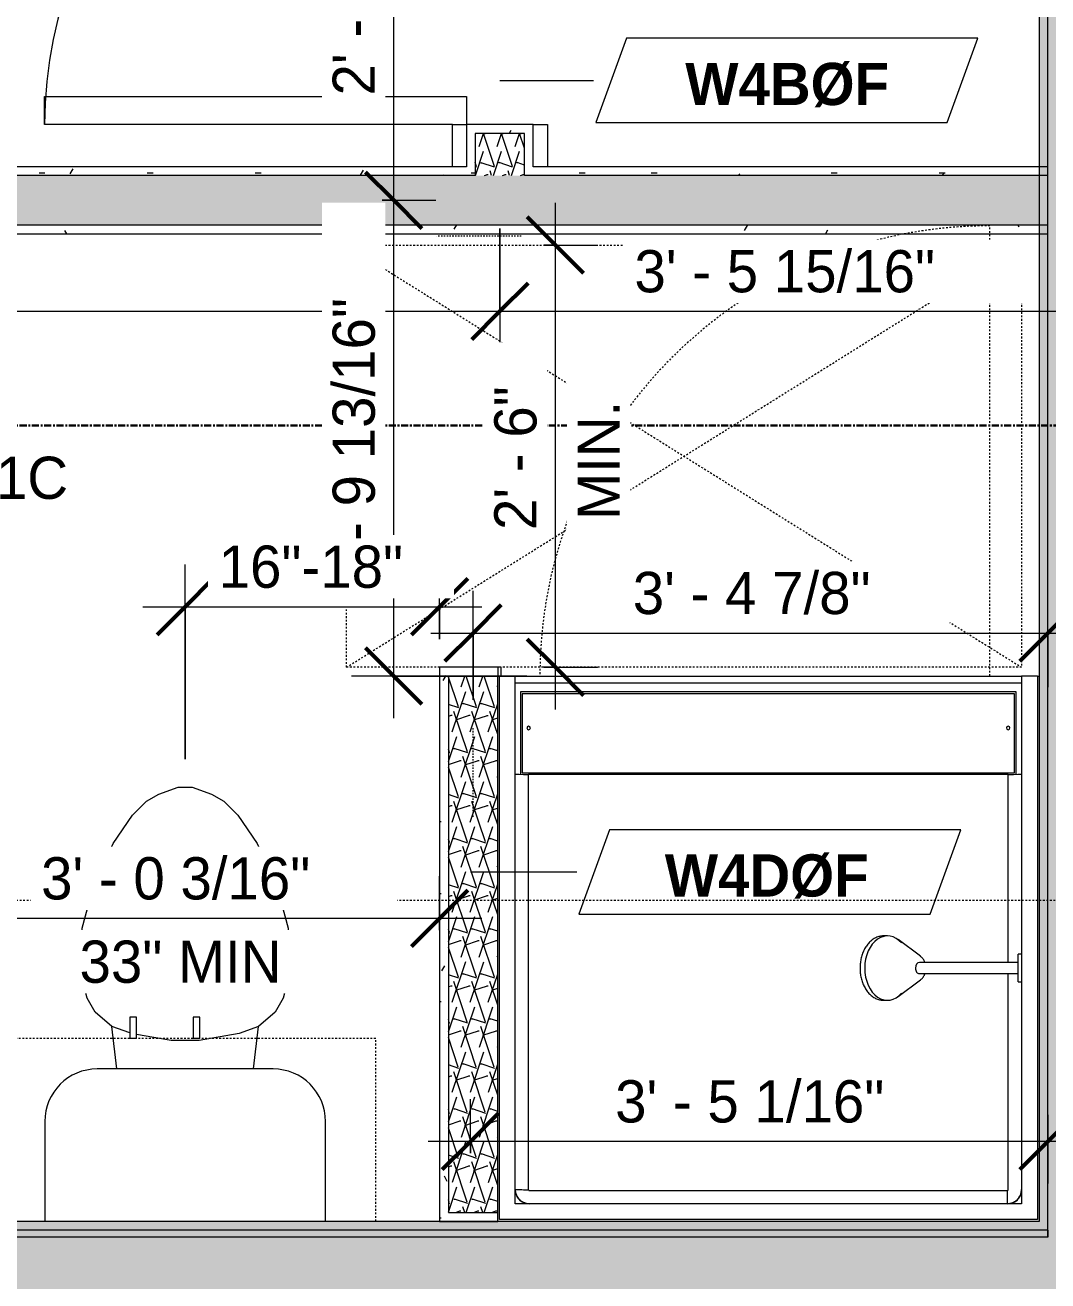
# Model space of a CAD drawing. Header units: inches. Extents: x -4058 to -1781, y 9814 to 12289.
# Drawn here: x -3559.4 to -3486.7, y 11126.4 to 11215.6 of the extents above; entities that cross this region are included whole.
import ezdxf

# ---------------------------------------------------------------- set-up
doc = ezdxf.new("R2010")
doc.units = ezdxf.units.IN
doc.header["$MEASUREMENT"] = 0
for name, pattern in [('Aligning Line 1_8_', [0.25, 0.125, -0.125]), ('Dash', [0.25, 0.125, -0.125]), ('Dash 3_32_', [0.1875, 0.09375, -0.09375]), ('Grid Line 1_2__2_', [0.875, 0.5, -0.125, 0.125, -0.125])]:
    doc.linetypes.add(name, pattern=pattern)
for name, color, linetype, lineweight in [('0-1', 7, 'Continuous', 5), ('A-ANNO-DIMS', 211, 'Continuous', 9), ('A-ANNO-DIMS-32', 211, 'Continuous', 9), ('A-DETL-1', 90, 'Dash 3_32_', 9), ('A-DOOR-2', 31, 'Continuous', 9), ('A-GENM', 5, 'Continuous', 9), ('A-GENM-2', 147, 'Dash', 9), ('A-WALL-1', 7, 'Continuous', 9), ('A-WALL-2', 113, 'Continuous', 9), ('A-WALL-IDEN', 211, 'Continuous', 9), ('A-WALL-PATT-1', 9, 'Continuous', 9), ('G-ANNO-SYMB-1', 147, 'Aligning Line 1_8_', 9), ('G-ANNO-SYMB-3', 111, 'Continuous', 9), ('I-WALL-1', 1, 'Continuous', 5), ('I-WALL-2', 7, 'Continuous', 9), ('P-SANR-FIXT', 6, 'Continuous', 9), ('P-SANR-FIXT-HDLN', 131, 'Dash', 9), ('Q-CASE', 31, 'Continuous', 9), ('Q-CASE-1', 31, 'Dash', 9), ('S-GRID-2', 1, 'Grid Line 1_2__2_', 30)]:
    doc.layers.add(name, color=color, linetype=linetype, lineweight=lineweight)
doc.styles.add('Century Gothic', font='ufonts.com_century-gothic.ttf', dxfattribs={"height": 3})
doc.styles.add('Century Gothic_B_1', font='GOTHICB.TTF', dxfattribs={"height": 3})
doc.dimstyles.new('THE_DIMENSION_STRING_2', dxfattribs={"dimscale": 12, "dimtxt": 3.132505, "dimasz": 0.333333, "dimexe": 0.25, "dimexo": 0.166667, "dimgap": 0.041667, "dimtad": 1, "dimdec": 4, "dimrnd": 0.0625, "dimzin": 3, "dimdsep": 46, "dimlunit": 4, "dimtxsty": 'Century Gothic', "dimblk1": 'OBLIQUE', "dimblk2": 'OBLIQUE', "dimsah": 1, "dimcen": 0.09, "dimdle": 0.25, "dimazin": 0, "dimtfac": 1, "dimtdec": 4, "dimtix": 1, "dimtmove": 0, "dimatfit": 3, "dimfxl": 1, "dimtvp": 1, "dimtfill": 1, "dimfrac": 2, "dimtolj": 1, "dimtzin": 0, "dimarcsym": 2})
doc.dimstyles.new('THE_DIMENSION_STRING_4', dxfattribs={"dimscale": 12, "dimtxt": 3.132505, "dimasz": 0.333333, "dimexe": 0.25, "dimexo": 0.166667, "dimgap": 0.041667, "dimtad": 1, "dimdec": 4, "dimrnd": 0.0625, "dimzin": 3, "dimdsep": 46, "dimlunit": 4, "dimtxsty": 'Century Gothic', "dimblk1": 'OBLIQUE', "dimblk2": 'OBLIQUE', "dimsah": 1, "dimcen": 0.09, "dimdle": 0.25, "dimazin": 0, "dimtfac": 1, "dimtdec": 4, "dimtix": 1, "dimtmove": 0, "dimatfit": 3, "dimfxl": 1, "dimtvp": 1, "dimtfill": 1, "dimfrac": 2, "dimtolj": 1, "dimtzin": 0, "dimarcsym": 2})
doc.dimstyles.new('THE_DIMENSION_STRING_6', dxfattribs={"dimscale": 12, "dimtxt": 3.132505, "dimasz": 0.333333, "dimexe": 0.25, "dimexo": 0.166667, "dimgap": 0.041667, "dimtad": 1, "dimdec": 4, "dimrnd": 0.0625, "dimzin": 3, "dimdsep": 46, "dimlunit": 4, "dimtxsty": 'Century Gothic', "dimblk1": 'OBLIQUE', "dimblk2": 'OBLIQUE', "dimsah": 1, "dimcen": 0.09, "dimdle": 0.25, "dimazin": 0, "dimtfac": 1, "dimtdec": 4, "dimtix": 1, "dimtmove": 0, "dimatfit": 3, "dimfxl": 1, "dimtvp": 1, "dimtfill": 1, "dimfrac": 2, "dimtolj": 1, "dimtzin": 0, "dimarcsym": 2})
pattern_1 = [(0, (0, 0), (10.24, 2.56), [0.422, -7.258, 0.422, -7.258, -40.96]), (0, (0, 0), (10.24, 2.56), [-15.36, 0.422, -14.938, 0.422, -7.258, -17.92]), (0, (0, 0), (10.24, 2.56), [-38.4, 0.422, -4.698, 0.422, -12.378]), (120, (3.84, 1.28), (-7.33702503, 7.58810013), [0.422, -7.258, 0.422, -7.258, -40.96]), (120, (3.84, 1.28), (-7.33702503, 7.58810013), [-15.36, 0.422, -14.938, 0.422, -7.258, -17.92]), (120, (3.84, 1.28), (-7.33702503, 7.58810013), [-38.4, 0.422, -4.698, 0.422, -12.378]), (240, (5.12, 6.4), (-2.90297497, -10.14810013), [0.422, -7.258, 0.422, -7.258, -40.96]), (240, (5.12, 6.4), (-2.90297497, -10.14810013), [-15.36, 0.422, -14.938, 0.422, -7.258, -17.92]), (240, (5.12, 6.4), (-2.90297497, -10.14810013), [-38.4, 0.422, -4.698, 0.422, -12.378])]
pattern_2 = [(161.57, (0.16, 0.16), (-1.279773737, -0.000426766), [0, -9.107, 1.011, 0]), (18.43, (-0.16, 0.16), (-1.279773737, 0.000426766), [0, -9.107, 1.011, 0]), (108.43, (0.16, 0.16), (0.639452382, -3.199964008), [3.035, -7.083]), (71.57, (-0.16, 0.16), (0.639452382, 3.199964008), [3.035, -7.083])]

# ---------------------------------------------------------------- blocks, each defined once
blk = doc.blocks.new('CTR - 1st Phase - Common Walls_rvt-1-UNIT PLANS - 2ND FLOOR')
at = {"layer": 'A-WALL-PATT-1'}
h = blk.add_hatch(dxfattribs=at)
h.set_pattern_fill('FP_1', color=256, style=0, pattern_type=2)
h.set_pattern_definition(pattern_1)
h.paths.add_polyline_path([(-3486.674, 11032.102), (-3486.674, 11122.377), (-3487.299, 11122.377), (-3487.299, 11032.102)], flags=0)
h.paths.add_polyline_path([(-3487.299, 11130.002), (-3486.674, 11130.002), (-3486.674, 11362.614), (-3487.299, 11362.614), (-3487.299, 11130.627)], flags=0)
h = blk.add_hatch(dxfattribs=at)
h.set_pattern_fill('FP_5', color=256, style=0, pattern_type=2)
h.set_pattern_definition(pattern_2)
h.paths.add_polyline_path([(-3481.174, 11031.477), (-3481.174, 11363.239), (-3486.674, 11363.239), (-3486.674, 11031.477)], flags=0)
h = blk.add_hatch(dxfattribs=at)
h.set_pattern_fill('FP_1', color=256, style=0, pattern_type=2)
h.set_pattern_definition(pattern_1)
h.paths.add_polyline_path([(-3487.412, 11130.002), (-3487.299, 11130.002), (-3487.299, 11130.627), (-3852.474, 11130.627), (-3852.474, 11130.002), (-3494.837, 11130.002)], flags=0)
h = blk.add_hatch(dxfattribs=at)
h.set_pattern_fill('FP_5', color=256, style=0, pattern_type=2)
h.set_pattern_definition(pattern_2)
h.paths.add_polyline_path([(-3487.299, 11124.002), (-3486.674, 11124.002), (-3486.674, 11129.502), (-3852.474, 11129.502), (-3852.474, 11124.002), (-3494.837, 11124.002)], flags=0)
at = {"layer": 'I-WALL-1'}
blk.add_hatch(color=256, dxfattribs=at).paths.add_polyline_path([(-3486.674, 11129.502), (-3486.674, 11130.002), (-3852.474, 11130.002), (-3852.474, 11129.502), (-3487.299, 11129.502)], flags=0)
at = {"layer": 'A-WALL-1'}
for p, q in [((-3486.674, 11130.002), (-3486.674, 11362.614)), ((-3487.299, 11130.002), (-3852.474, 11130.002)), ((-3486.674, 11130.002), (-3487.299, 11130.002)), ((-3486.674, 11130.002), (-3486.674, 11129.502)), ((-3486.674, 11129.502), (-3486.674, 11130.002)), ((-3487.299, 11129.502), (-3852.474, 11129.502)), ((-3486.674, 11129.502), (-3487.299, 11129.502))]:
    blk.add_line(p, q, dxfattribs=at)
at = {"layer": 'G-ANNO-SYMB-1'}
blk.add_line((-1871.645, 11153.426), (-4009.534, 11153.426), dxfattribs=at)
at = {"layer": 'I-WALL-2'}
for p, q in [((-3487.299, 11362.614), (-3487.299, 11169.377)), ((-3525.787, 11130.627), (-3852.474, 11130.627))]:
    blk.add_line(p, q, dxfattribs=at)
blk = doc.blocks.new('CTR - 1st Phase - Structure_rvt-1-UNIT PLANS - 2ND FLOOR')
at = {"layer": 'S-GRID-2'}
blk.add_line((-1781.273, 11187.189), (-4041.78, 11187.189), dxfattribs=at)
blk = doc.blocks.new('Toilet-Domestic-3D - Toilet-Domestic-3D-3234795-UNIT PLANS - 2ND FLOOR')
at = {"layer": 'P-SANR-FIXT'}
for p, q in [((-1.874, 11.5), (-0.5, 12)), ((-0.5, 12), (0.5, 12)), ((0.5, 12), (1.874, 11.5)), ((-3.74, 10), (-2.74, 11)), ((-2.74, 11), (-1.874, 11.5)), ((1.874, 11.5), (2.74, 11)), ((2.74, 11), (3.74, 10)), ((-5.127, 8), (-3.74, 10)), ((3.74, 10), (5.127, 8)), ((-6.06, 6), (-5.127, 8)), ((5.127, 8), (6.06, 6)), ((-6.788, 4), (-6.06, 6)), ((6.06, 6), (6.788, 4)), ((-7.326, 1.992), (-6.788, 4)), ((6.788, 4), (7.326, 1.992)), ((-7.5, 0), (-7.326, 1.992)), ((7.326, 1.992), (7.5, 0)), ((-7.413, -0.996), (-7.5, 0)), ((7.5, 0), (7.413, -0.996)), ((-7.236, -2), (-7.413, -0.996)), ((7.413, -0.996), (7.236, -2)), ((-6.968, -3), (-7.236, -2)), ((7.236, -2), (6.968, -3)), ((-6.401, -4), (-6.968, -3)), ((6.968, -3), (6.401, -4)), ((-5.209, -5), (-6.401, -4)), ((6.401, -4), (5.209, -5)), ((-3.938, -5.463), (-5.209, -5)), ((-4.862, -8.024), (-5.209, -5)), ((5.209, -5), (3.836, -5.5)), ((4.862, -8.024), (5.209, -5)), ((-1, -6), (-3.449, -5.568)), ((1, -6), (-1, -6)), ((3.836, -5.5), (1, -6)), ((6.25, -8.024), (-6.25, -8.024)), ((-9.976, -11.75), (-9.976, -18.856)), ((9.976, -18.856), (9.976, -11.75))]:
    blk.add_line(p, q, dxfattribs=at)
for centre, start, end in [((-6.25, -11.75), 90, 180), ((6.25, -11.75), 0, 90)]:
    blk.add_arc(centre, 3.726, start, end, dxfattribs=at)
blk = doc.blocks.new('ADA Clearances - 30_x48_-1721104-UNIT PLANS - 2ND FLOOR')
at = {"layer": 'A-GENM-2'}
for p, q in [((15, 24), (-15, -24)), ((-15, 24), (15, -24)), ((-15, 17.375), (-15, 24)), ((-15, 24), (15, 24)), ((15, 24), (15, -24)), ((-15, -24), (-15, 13)), ((15, -24), (-15, -24))]:
    blk.add_line(p, q, dxfattribs=at)
blk = doc.blocks.new('300 Series Wall Hung Cabinet_326 - 30_-2909952-UNIT PLANS - 2ND FLOOR')
at = {"layer": 'Q-CASE'}
for p, q in [((-2.5, -13.188), (-2.012, -13.188)), ((-2.5, -13.188), (-2.5, -14.687)), ((-2.012, -14.687), (-2.012, -13.188)), ((2, -13.188), (2.488, -13.188)), ((2, -13.188), (2, -14.687)), ((2.488, -14.687), (2.488, -13.188)), ((-2.5, -14.687), (-2.012, -14.687)), ((2, -14.687), (2.488, -14.687))]:
    blk.add_line(p, q, dxfattribs=at)
at = {"layer": 'Q-CASE-1'}
for p, q in [((15, -0.188), (-15, -0.188)), ((-15, -0.188), (-15, -13.188)), ((15, -13.188), (15, -0.188)), ((-15, -13.188), (15, -13.188))]:
    blk.add_line(p, q, dxfattribs=at)
blk = doc.blocks.new('SWING - DOUBLE - FLUSH - SWING - DOUBLE - 5-0 x 6-8 - DUMMY-3700318-UNIT PLANS - 2ND FLOOR')
at = {"layer": 'A-DOOR-2'}
for p, q in [((-33, 2.375), (-33, 3.375)), ((-33, 3.375), (-30, 3.375)), ((-30, 3.375), (-30, 2.375)), ((30, 2.375), (30, 3.375)), ((30, 3.375), (33, 3.375)), ((33, 3.375), (33, 2.375)), ((-30, 2.375), (-33, 2.375)), ((33, 2.375), (30, 2.375)), ((-33, -2.375), (-30, -2.375)), ((-33, -3.375), (-33, -2.375)), ((-28, -2.375), (-30, -2.375)), ((-30, -2.375), (-30, -3.375)), ((-28, -32.375), (-28, -2.375)), ((28, -2.375), (30, -2.375)), ((28, -32.375), (28, -2.375)), ((30, -2.375), (33, -2.375)), ((30, -3.375), (30, -2.375)), ((33, -2.375), (33, -3.375)), ((-30, -3.375), (-33, -3.375)), ((-30, -3.375), (-30, -32.375)), ((30, -3.375), (30, -32.375)), ((33, -3.375), (30, -3.375)), ((-30, -32.375), (-28, -32.375)), ((30, -32.375), (28, -32.375))]:
    blk.add_line(p, q, dxfattribs=at)
for centre, start, end in [((-30, -2.375), 270, 0), ((30, -2.375), 180, 270)]:
    blk.add_arc(centre, 30, start, end, dxfattribs=at)
blk = doc.blocks.new('The Shower - The Shower-4051523-UNIT PLANS - 2ND FLOOR')
at = {"layer": 'P-SANR-FIXT'}
for p, q in [((0, 39.25), (0.125, 39.25)), ((0, 0.5), (0, 39.25)), ((1.25, 39.25), (0.125, 39.25)), ((0.125, 0.625), (0.125, 39.25)), ((1.25, 39.25), (37.25, 39.25)), ((1.25, 38.75), (1.25, 39.25)), ((1.25, 1.75), (1.25, 39.25)), ((37.25, 38.75), (1.25, 38.75)), ((37.25, 39.25), (37.25, 38.75)), ((38.375, 39.25), (37.25, 39.25)), ((37.25, 39.25), (37.25, 19.484)), ((38.375, 39.25), (38.5, 39.25)), ((38.375, 39.25), (38.375, 0.625)), ((38.5, 39.25), (38.5, 0.5)), ((1.625, 38.125), (1.625, 32.27)), ((36.875, 38.125), (1.625, 38.125)), ((36.75, 37.996), (1.75, 37.996)), ((1.75, 37.996), (1.75, 32.38)), ((36.75, 32.38), (36.75, 37.996)), ((36.875, 32.27), (36.875, 38.125)), ((1.75, 32.38), (36.75, 32.38)), ((2.2, 2.75), (2.2, 32.266)), ((36.3, 32.266), (2.2, 32.266)), ((36.3, 18.893), (36.3, 32.266)), ((36.3, 2.753), (36.3, 18.106)), ((37.25, 17.516), (37.25, 1.75)), ((2.253, 2.7), (36.25, 2.7)), ((1.28, 2.507), (1.302, 2.432)), ((1.368, 2.279), (1.38, 2.257)), ((1.397, 2.229), (1.415, 2.199)), ((1.51, 2.078), (1.578, 2.01)), ((1.699, 1.915), (1.731, 1.895)), ((1.932, 1.802), (2.007, 1.78)), ((36.493, 1.78), (36.568, 1.802)), ((36.772, 1.897), (36.801, 1.915)), ((36.922, 2.01), (36.99, 2.078)), ((37.085, 2.199), (37.105, 2.231)), ((37.121, 2.259), (37.132, 2.279)), ((37.198, 2.432), (37.22, 2.507)), ((37.25, 1.75), (1.25, 1.75)), ((2.253, 1.769), (36.25, 1.769)), ((36.25, 1.75), (36.25, 1.769)), ((38.5, 0.5), (0, 0.5)), ((38.375, 0.625), (0.125, 0.625))]:
    blk.add_line(p, q, dxfattribs=at)
for centre, radius, start, end in [((2.203, 35.563), 0.125, 0, 180), ((2.203, 35.563), 0.125, 180, 0), ((36.297, 35.563), 0.125, 0, 180), ((36.297, 35.563), 0.125, 180, 0), ((2.25, 2.75), 1, 180, 270), ((36.25, 2.75), 1, 270, 0)]:
    blk.add_arc(centre, radius, start, end, dxfattribs=at)
for centre, major_axis, start_param, end_param in [((2.2, 32.284), (-0.95, 0), 0, 1.570796), ((36.3, 32.284), (0.95, 0), 4.712389, 6.283185)]:
    blk.add_ellipse(centre, major_axis=major_axis, ratio=0.019505, start_param=start_param, end_param=end_param, dxfattribs=at)
for points, knots in [([(1.25, 2.769), (1.25, 2.767), (1.272, 2.764), (1.4, 2.758), (1.642, 2.754), (1.951, 2.752), (2.117, 2.752), (2.2, 2.753)], [-1, -1, -1, -1, -0.833333, -0.666667, -0.333333, -0.166667, 0, 0, 0, 0]), ([(1.25, 2.769), (1.25, 2.702), (1.263, 2.572), (1.34, 2.32), (1.525, 2.042), (1.804, 1.857), (2.056, 1.781), (2.186, 1.769), (2.253, 1.769)], [-1, -1, -1, -1, -0.874768, -0.749536, -0.499072, -0.248608, -0.123376, 0.001856, 0.001856, 0.001856, 0.001856]), ([(2.2, 2.753), (2.2, 2.742), (2.201, 2.74), (2.203, 2.731), (2.207, 2.724), (2.212, 2.717), (2.218, 2.711), (2.226, 2.705), (2.235, 2.702), (2.242, 2.7), (2.248, 2.7), (2.253, 2.7)], [-1, -1, -1, -1, -0.833333, -0.75, -0.666667, -0.583333, -0.416667, -0.291667, -0.208333, -0.083333, 0, 0, 0, 0]), ([(36.247, 2.7), (36.258, 2.7), (36.26, 2.701), (36.268, 2.703), (36.276, 2.707), (36.283, 2.712), (36.289, 2.718), (36.294, 2.726), (36.298, 2.735), (36.3, 2.741), (36.3, 2.748), (36.3, 2.753)], [-1, -1, -1, -1, -0.833333, -0.75, -0.666667, -0.583333, -0.416667, -0.291667, -0.208333, -0.083333, 0, 0, 0, 0]), ([(36.25, 1.796), (36.25, 1.816), (36.25, 1.907), (36.249, 2.145), (36.248, 2.452), (36.248, 2.617), (36.247, 2.7)], [-0.8333333, -0.8333333, -0.8333333, -0.8333333, -0.6666667, -0.3333333, -0.1666667, 0, 0, 0, 0]), ([(36.25, 1.769), (36.317, 1.769), (36.447, 1.782), (36.699, 1.858), (36.977, 2.044), (37.162, 2.322), (37.238, 2.575), (37.25, 2.705), (37.25, 2.771)], [-1, -1, -1, -1, -0.874768, -0.749536, -0.499072, -0.248608, -0.123376, 0.001856, 0.001856, 0.001856, 0.001856]), ([(1.589, 2), (1.545, 2.038), (1.47, 2.117), (1.409, 2.206), (1.385, 2.249)], [0.4597287, 0.4597287, 0.4597287, 0.4597287, 0.5714286, 0.666048, 0.666048, 0.666048, 0.666048]), ([(2.25, 1.75), (2.174, 1.75), (2.026, 1.767), (1.86, 1.825), (1.773, 1.871), (1.752, 1.883)], [0, 0, 0, 0, 0.1428571, 0.2857143, 0.332096, 0.332096, 0.332096, 0.332096]), ([(36.75, 1.884), (36.696, 1.853), (36.588, 1.803), (36.419, 1.76), (36.307, 1.75), (36.25, 1.75)], [0.6665409, 0.6665409, 0.6665409, 0.6665409, 0.7857143, 0.8928571, 1, 1, 1, 1]), ([(37.014, 2.105), (36.972, 2.055), (36.889, 1.974), (36.794, 1.909), (36.751, 1.885)], [0.4462442, 0.4462442, 0.4462442, 0.4462442, 0.5714286, 0.666048, 0.666048, 0.666048, 0.666048]), ([(37.193, 2.416), (37.181, 2.382), (37.157, 2.326), (37.129, 2.273), (37.117, 2.252)], [0.2167295, 0.2167295, 0.2167295, 0.2167295, 0.2857143, 0.332096, 0.332096, 0.332096, 0.332096])]:
    blk.add_open_spline(points, degree=3, knots=knots, dxfattribs=at)
for points in [[(1.251, 2.707), (1.25, 2.721), (1.25, 2.735), (1.25, 2.75)], [(37.25, 2.75), (37.25, 2.724), (37.249, 2.698), (37.247, 2.673)], [(1.384, 2.25), (1.371, 2.272), (1.359, 2.295), (1.348, 2.319)], [(1.75, 1.884), (1.707, 1.909), (1.665, 1.937), (1.627, 1.968)], [(37.116, 2.25), (37.095, 2.214), (37.072, 2.179), (37.047, 2.146)]]:
    blk.add_open_spline(points, degree=3, dxfattribs=at)
at = {"layer": 'P-SANR-FIXT-HDLN'}
blk.add_line((35, 39.25), (35, 71.25), dxfattribs=at)
blk.add_arc((35, 39.25), 32, 90, 180, dxfattribs=at)
blk = doc.blocks.new('Shower Head - Shower Head-3265626-UNIT PLANS - 2ND FLOOR')
at = {"layer": 'P-SANR-FIXT'}
for p, q in [((-0.984, 0), (0.984, 0)), ((-0.984, 0), (-0.984, -0.255)), ((0.984, -0.255), (-0.984, -0.255)), ((-0.394, -0.255), (-0.394, -1.002)), ((0.394, -1.002), (0.394, -0.255)), ((0.984, -0.255), (0.984, 0)), ((-0.394, -6.013), (-0.394, -7.265)), ((0.394, -7.265), (0.394, -6.013)), ((-0.837, -7.194), (-2.021, -8.783)), ((2.021, -8.783), (0.837, -7.194)), ((-2.285, -9.536), (-2.285, -9.815)), ((2.285, -9.815), (2.285, -9.536))]:
    blk.add_line(p, q, dxfattribs=at)
at = {"layer": 'P-SANR-FIXT', "flags": 128}
for points in [[(-0.394, -1.002), (-0.394, -1.285), (-0.394, -1.568), (-0.394, -1.85), (-0.394, -2.131), (-0.394, -2.41), (-0.394, -2.686), (-0.394, -2.96), (-0.394, -3.231), (-0.394, -3.498), (-0.394, -3.761), (-0.394, -4.02), (-0.394, -4.274), (-0.394, -4.523), (-0.394, -4.766), (-0.394, -5.003), (-0.394, -5.234), (-0.394, -5.458), (-0.394, -5.674), (-0.394, -5.884), (-0.394, -6.013)], [(0.394, -6.013), (0.394, -5.808), (0.394, -5.596), (0.394, -5.377), (0.394, -5.15), (0.394, -4.917), (0.394, -4.678), (0.394, -4.433), (0.394, -4.182), (0.394, -3.926), (0.394, -3.666), (0.394, -3.401), (0.394, -3.132), (0.394, -2.86), (0.394, -2.585), (0.394, -2.308), (0.394, -2.028), (0.394, -1.747), (0.394, -1.465), (0.394, -1.182), (0.394, -1.002)], [(-0.394, -6.871), (-0.426, -6.883), (-0.458, -6.897), (-0.489, -6.911), (-0.521, -6.927), (-0.552, -6.944), (-0.582, -6.963), (-0.613, -6.982), (-0.643, -7.003), (-0.672, -7.025), (-0.701, -7.049), (-0.729, -7.074), (-0.756, -7.101), (-0.783, -7.129), (-0.809, -7.159), (-0.834, -7.19), (-0.837, -7.194)], [(0.837, -7.194), (0.813, -7.163), (0.787, -7.133), (0.76, -7.105), (0.733, -7.078), (0.705, -7.052), (0.676, -7.029), (0.647, -7.006), (0.617, -6.985), (0.587, -6.965), (0.556, -6.947), (0.525, -6.93), (0.494, -6.914), (0.462, -6.899), (0.43, -6.885), (0.398, -6.873)], [(-2.285, -9.815), (-2.283, -9.885), (-2.277, -9.955), (-2.267, -10.024), (-2.253, -10.094), (-2.236, -10.162), (-2.214, -10.23), (-2.189, -10.297), (-2.16, -10.362), (-2.128, -10.427), (-2.092, -10.49), (-2.053, -10.552), (-2.011, -10.613), (-1.965, -10.672), (-1.916, -10.729), (-1.865, -10.785), (-1.81, -10.839), (-1.753, -10.891), (-1.693, -10.941), (-1.631, -10.99), (-1.566, -11.036), (-1.499, -11.08), (-1.43, -11.122), (-1.358, -11.163), (-1.285, -11.2), (-1.21, -11.236), (-1.132, -11.27), (-1.054, -11.301), (-0.973, -11.33), (-0.892, -11.356), (-0.809, -11.38), (-0.725, -11.402), (-0.639, -11.422), (-0.553, -11.438), (-0.466, -11.453), (-0.379, -11.465), (-0.291, -11.474), (-0.202, -11.481), (-0.113, -11.486), (-0.024, -11.488), (0, -11.488)], [(0, -11.488), (0.089, -11.487), (0.178, -11.483), (0.267, -11.476), (0.355, -11.468), (0.443, -11.456), (0.53, -11.443), (0.616, -11.426), (0.702, -11.408), (0.786, -11.387), (0.869, -11.363), (0.952, -11.337), (1.032, -11.309), (1.111, -11.278), (1.189, -11.245), (1.265, -11.21), (1.339, -11.173), (1.411, -11.133), (1.481, -11.092), (1.548, -11.048), (1.614, -11.002), (1.677, -10.955), (1.737, -10.905), (1.795, -10.853), (1.85, -10.8), (1.903, -10.745), (1.952, -10.688), (1.999, -10.629), (2.042, -10.569), (2.082, -10.507), (2.119, -10.444), (2.152, -10.38), (2.182, -10.315), (2.208, -10.248), (2.23, -10.18), (2.249, -10.112), (2.264, -10.043), (2.275, -9.974), (2.282, -9.904), (2.285, -9.833), (2.285, -9.815)]]:
    blk.add_lwpolyline(points, dxfattribs=at)
at = {"layer": 'P-SANR-FIXT'}
for centre, major_axis, start_param, end_param in [((0, -7.265), (0.394, 0), 3.141593, 4.712389), ((0, -7.265), (-0.394, 0), 1.570796, 3.141593), ((0, -9.536), (2.285, 0), 2.468394, 4.712389), ((0, -9.536), (-2.285, 0), 1.570796, 3.814791)]:
    blk.add_ellipse(centre, major_axis=major_axis, ratio=0.707107, start_param=start_param, end_param=end_param, dxfattribs=at)
blk = doc.blocks.new('DIMBLOCK329-UNIT PLANS - 2ND FLOOR')
at = {"layer": 'A-ANNO-DIMS-32'}
for p, q in [((-3566.099, 11151.332), (-3566.099, 11155.16)), ((-3529.912, 11151.332), (-3529.912, 11155.16)), ((-3526.912, 11152.16), (-3569.099, 11152.16)), ((-3566.099, 11152.16), (-3566.099, 11151.332)), ((-3529.912, 11152.16), (-3529.912, 11151.332))]:
    blk.add_line(p, q, dxfattribs=at)
at = {"layer": 'A-ANNO-DIMS-32', "lineweight": 50}
for p, q in [((-3566.099, 11152.16), (-3564.099, 11154.16)), ((-3529.912, 11152.16), (-3527.912, 11154.16)), ((-3566.099, 11152.16), (-3568.099, 11150.16)), ((-3529.912, 11152.16), (-3531.912, 11150.16))]:
    blk.add_line(p, q, dxfattribs=at)
at = {"layer": 'A-ANNO-DIMS-32', "color": 0, "char_height": 3, "attachment_point": 1, "line_spacing_factor": 0.984502, "style": 'Century Gothic', "bg_fill": 3, "box_fill_scale": 1.25, "bg_fill_color": 256, "bg_fill_true_color": 13158600, "bg_fill_transparency": 0}
for s, insert, width in [('3\' - 0 3/16"', (-3558.248, 11156.505), 24.5827), ('33" MIN', (-3555.514, 11150.583), 18.01936)]:
    blk.add_mtext(s, dxfattribs=dict(at, insert=insert, width=width))
blk = doc.blocks.new('_Oblique')
at = {"color": 0, "linetype": 'ByBlock', "lineweight": -2}
blk.add_line((-0.5, -0.5), (0.5, 0.5), dxfattribs=at)
blk = doc.blocks.new('Wall Tag - Arch Wall-3956453-UNIT PLANS - 2ND FLOOR')
at = {"layer": 'A-WALL-IDEN'}
for p, q in [((-0.3561, 0.0937), (-0.4244, -0.0937)), ((0.4244, 0.0937), (-0.3561, 0.0937)), ((0.3561, -0.0937), (0.4244, 0.0937)), ((-0.4244, -0.0937), (0.3561, -0.0937))]:
    blk.add_line(p, q, dxfattribs=at)
blk = doc.blocks.new('DIMBLOCK938-UNIT PLANS - 2ND FLOOR')
at = {"layer": 'A-ANNO-DIMS-32'}
for p, q in [((-3525.63, 11201.189), (-3525.63, 11192.302)), ((-3525.63, 11195.302), (-3525.63, 11201.189)), ((-3657.674, 11196.13), (-3657.674, 11192.302)), ((-3657.674, 11195.302), (-3657.674, 11196.13)), ((-3657.674, 11195.302), (-3525.63, 11195.302))]:
    blk.add_line(p, q, dxfattribs=at)
at = {"layer": 'A-ANNO-DIMS-32', "lineweight": 50}
for p, q in [((-3657.674, 11195.302), (-3655.674, 11197.302)), ((-3525.63, 11195.302), (-3523.63, 11197.302)), ((-3657.674, 11195.302), (-3659.674, 11193.302)), ((-3525.63, 11195.302), (-3527.63, 11193.302))]:
    blk.add_line(p, q, dxfattribs=at)
at = {"layer": 'A-ANNO-DIMS-32', "color": 0, "insert": (-3603.063, 11199.647), "char_height": 3, "width": 27.38704, "attachment_point": 1, "line_spacing_factor": 0.984502, "style": 'Century Gothic', "bg_fill": 3, "box_fill_scale": 1.25, "bg_fill_color": 256, "bg_fill_true_color": 13158600, "bg_fill_transparency": 0}
blk.add_mtext('11\' - 0 1/16"', dxfattribs=at)
blk = doc.blocks.new('DIMBLOCK939-UNIT PLANS - 2ND FLOOR')
at = {"layer": 'A-ANNO-DIMS-32'}
for p, q in [((-3525.63, 11201.189), (-3525.63, 11192.302)), ((-3525.63, 11195.302), (-3525.63, 11201.189)), ((-3483.674, 11197.755), (-3483.674, 11192.302)), ((-3483.674, 11195.302), (-3483.674, 11197.755)), ((-3525.63, 11195.302), (-3480.674, 11195.302))]:
    blk.add_line(p, q, dxfattribs=at)
at = {"layer": 'A-ANNO-DIMS-32', "lineweight": 50}
for p, q in [((-3525.63, 11195.302), (-3523.63, 11197.302)), ((-3483.674, 11195.302), (-3481.674, 11197.302)), ((-3525.63, 11195.302), (-3527.63, 11193.302)), ((-3483.674, 11195.302), (-3485.674, 11193.302))]:
    blk.add_line(p, q, dxfattribs=at)
at = {"layer": 'A-ANNO-DIMS-32', "color": 0, "insert": (-3516.063, 11199.647), "char_height": 3, "width": 27.38704, "attachment_point": 1, "line_spacing_factor": 0.984502, "style": 'Century Gothic', "bg_fill": 3, "box_fill_scale": 1.25, "bg_fill_color": 256, "bg_fill_true_color": 13158600, "bg_fill_transparency": 0}
blk.add_mtext('3\' - 5 15/16"', dxfattribs=at)
blk = doc.blocks.new('DIMBLOCK940-UNIT PLANS - 2ND FLOOR')
at = {"layer": 'A-ANNO-DIMS-32'}
for p, q in [((-3533.175, 11166.377), (-3533.175, 11206.189)), ((-3534.003, 11203.189), (-3530.175, 11203.189)), ((-3533.175, 11203.189), (-3534.003, 11203.189)), ((-3523.724, 11169.377), (-3536.175, 11169.377)), ((-3533.175, 11169.377), (-3523.724, 11169.377))]:
    blk.add_line(p, q, dxfattribs=at)
at = {"layer": 'A-ANNO-DIMS-32', "lineweight": 50}
for p, q in [((-3533.175, 11203.189), (-3535.175, 11205.189)), ((-3533.175, 11203.189), (-3531.175, 11201.189)), ((-3533.175, 11169.377), (-3535.175, 11171.377)), ((-3533.175, 11169.377), (-3531.175, 11167.377))]:
    blk.add_line(p, q, dxfattribs=at)
at = {"layer": 'A-ANNO-DIMS-32', "color": 0, "insert": (-3537.52, 11174.872), "char_height": 3, "width": 27.38704, "attachment_point": 1, "rotation": 90, "line_spacing_factor": 0.984502, "style": 'Century Gothic', "bg_fill": 3, "box_fill_scale": 1.25, "bg_fill_color": 256, "bg_fill_true_color": 13158600, "bg_fill_transparency": 0}
blk.add_mtext('2\' - 9 13/16"', dxfattribs=at)
blk = doc.blocks.new('DIMBLOCK941-UNIT PLANS - 2ND FLOOR')
at = {"layer": 'A-ANNO-DIMS-32', "lineweight": 50}
for p, q in [((-3533.175, 11238.564), (-3535.175, 11240.564)), ((-3533.175, 11238.564), (-3531.175, 11236.564)), ((-3533.175, 11203.189), (-3535.175, 11205.189)), ((-3533.175, 11203.189), (-3531.175, 11201.189))]:
    blk.add_line(p, q, dxfattribs=at)
at = {"layer": 'A-ANNO-DIMS-32'}
for p, q in [((-3534.003, 11238.564), (-3530.175, 11238.564)), ((-3533.175, 11238.564), (-3534.003, 11238.564)), ((-3533.175, 11200.189), (-3533.175, 11238.564)), ((-3534.003, 11203.189), (-3530.175, 11203.189)), ((-3533.175, 11203.189), (-3534.003, 11203.189))]:
    blk.add_line(p, q, dxfattribs=at)
at = {"layer": 'A-ANNO-DIMS-32', "color": 0, "insert": (-3537.52, 11210.634), "char_height": 3, "width": 24.5827, "attachment_point": 1, "rotation": 90, "line_spacing_factor": 0.984502, "style": 'Century Gothic', "bg_fill": 3, "box_fill_scale": 1.25, "bg_fill_color": 256, "bg_fill_true_color": 13158600, "bg_fill_transparency": 0}
blk.add_mtext('2\' - 11 3/8"', dxfattribs=at)
blk = doc.blocks.new('DIMBLOCK944-UNIT PLANS - 2ND FLOOR')
at = {"layer": 'A-ANNO-DIMS-32'}
for p, q in [((-3527.537, 11167.689), (-3527.537, 11175.438)), ((-3486.674, 11168.589), (-3486.674, 11175.438)), ((-3530.537, 11172.438), (-3483.674, 11172.438)), ((-3527.537, 11172.438), (-3527.537, 11167.689)), ((-3486.674, 11172.438), (-3486.674, 11168.589))]:
    blk.add_line(p, q, dxfattribs=at)
at = {"layer": 'A-ANNO-DIMS-32', "lineweight": 50}
for p, q in [((-3527.537, 11172.438), (-3525.537, 11174.438)), ((-3486.674, 11172.438), (-3484.674, 11174.438)), ((-3527.537, 11172.438), (-3529.537, 11170.438)), ((-3486.674, 11172.438), (-3488.674, 11170.438))]:
    blk.add_line(p, q, dxfattribs=at)
at = {"layer": 'A-ANNO-DIMS-32', "color": 0, "insert": (-3516.18, 11176.783), "char_height": 3, "width": 21.77837, "attachment_point": 1, "line_spacing_factor": 0.984502, "style": 'Century Gothic', "bg_fill": 3, "box_fill_scale": 1.25, "bg_fill_color": 256, "bg_fill_true_color": 13158600, "bg_fill_transparency": 0}
blk.add_mtext('3\' - 4 7/8"', dxfattribs=at)
blk = doc.blocks.new('DIMBLOCK1414-UNIT PLANS - 2ND FLOOR')
at = {"layer": 'A-ANNO-DIMS-32'}
for p, q in [((-3548.006, 11163.483), (-3548.006, 11177.305)), ((-3529.912, 11172.002), (-3529.912, 11177.305)), ((-3551.006, 11174.305), (-3526.912, 11174.305)), ((-3548.006, 11174.305), (-3548.006, 11163.483)), ((-3529.912, 11174.305), (-3529.912, 11172.002))]:
    blk.add_line(p, q, dxfattribs=at)
at = {"layer": 'A-ANNO-DIMS-32', "lineweight": 50}
for p, q in [((-3548.006, 11174.305), (-3546.006, 11176.305)), ((-3529.912, 11174.305), (-3527.912, 11176.305)), ((-3548.006, 11174.305), (-3550.006, 11172.305)), ((-3529.912, 11174.305), (-3531.912, 11172.305))]:
    blk.add_line(p, q, dxfattribs=at)
at = {"layer": 'A-ANNO-DIMS-32', "color": 0, "insert": (-3545.622, 11178.651), "char_height": 3, "width": 15.99069, "attachment_point": 1, "line_spacing_factor": 0.984502, "style": 'Century Gothic', "bg_fill": 3, "box_fill_scale": 1.25, "bg_fill_color": 256, "bg_fill_true_color": 13158600, "bg_fill_transparency": 0}
blk.add_mtext('16"-18"', dxfattribs=at)
blk = doc.blocks.new('DIMBLOCK1415-UNIT PLANS - 2ND FLOOR')
at = {"layer": 'A-ANNO-DIMS-32'}
for p, q in [((-3527.724, 11135.482), (-3527.724, 11139.311)), ((-3486.662, 11138.194), (-3486.662, 11133.311)), ((-3486.662, 11136.311), (-3486.662, 11138.194)), ((-3483.662, 11136.311), (-3530.724, 11136.311)), ((-3527.724, 11136.311), (-3527.724, 11135.482))]:
    blk.add_line(p, q, dxfattribs=at)
at = {"layer": 'A-ANNO-DIMS-32', "lineweight": 50}
for p, q in [((-3527.724, 11136.311), (-3525.724, 11138.311)), ((-3486.662, 11136.311), (-3484.662, 11138.311)), ((-3527.724, 11136.311), (-3529.724, 11134.311)), ((-3486.662, 11136.311), (-3488.662, 11134.311))]:
    blk.add_line(p, q, dxfattribs=at)
at = {"layer": 'A-ANNO-DIMS-32', "color": 0, "insert": (-3517.436, 11140.656), "char_height": 3, "width": 24.5827, "attachment_point": 1, "line_spacing_factor": 0.984502, "style": 'Century Gothic', "bg_fill": 3, "box_fill_scale": 1.25, "bg_fill_color": 256, "bg_fill_true_color": 13158600, "bg_fill_transparency": 0}
blk.add_mtext('3\' - 5 1/16"', dxfattribs=at)
blk = doc.blocks.new('DIMBLOCK1452-UNIT PLANS - 2ND FLOOR')
at = {"layer": 'A-ANNO-DIMS-32'}
for p, q in [((-3521.683, 11167.002), (-3521.683, 11203.002)), ((-3522.512, 11200.002), (-3518.683, 11200.002)), ((-3521.683, 11200.002), (-3522.512, 11200.002)), ((-3522.512, 11170.002), (-3518.683, 11170.002)), ((-3521.683, 11170.002), (-3522.512, 11170.002))]:
    blk.add_line(p, q, dxfattribs=at)
at = {"layer": 'A-ANNO-DIMS-32', "lineweight": 50}
for p, q in [((-3521.683, 11200.002), (-3523.683, 11202.002)), ((-3521.683, 11200.002), (-3519.683, 11198.002)), ((-3521.683, 11170.002), (-3523.683, 11172.002)), ((-3521.683, 11170.002), (-3519.683, 11168.002))]:
    blk.add_line(p, q, dxfattribs=at)
at = {"layer": 'A-ANNO-DIMS-32', "color": 0, "char_height": 3, "attachment_point": 1, "rotation": 90, "line_spacing_factor": 0.984502, "style": 'Century Gothic', "bg_fill": 3, "box_fill_scale": 1.25, "bg_fill_color": 256, "bg_fill_true_color": 13158600, "bg_fill_transparency": 0}
for s, insert, width in [('2\' - 6"', (-3526.028, 11179.756), 12.58969), ('MIN.', (-3520.106, 11180.477), 10.85935)]:
    blk.add_mtext(s, dxfattribs=dict(at, insert=insert, width=width))

msp = doc.modelspace()

# ---------------------------------------------------------------- hatches: boundary and pattern name
at = {"layer": 'A-WALL-PATT-1'}
h = msp.add_hatch(dxfattribs=at)
h.set_pattern_fill('FP_1', color=256, style=0, pattern_type=2)
h.set_pattern_definition(pattern_1)
h.paths.add_polyline_path([(-3528.00502, 11205.5644), (-3527.38002, 11205.5644), (-3527.38002, 11207.9394), (-3525.63002, 11207.9394), (-3525.63002, 11208.5644), (-3528.00502, 11208.5644)], flags=0)
h.paths.add_polyline_path([(-3528.00502, 11268.5644), (-3525.63002, 11268.5644), (-3525.63002, 11269.1894), (-3527.38002, 11269.1894), (-3527.38002, 11275.47232), (-3528.00502, 11275.47232), (-3528.00502, 11271.34732)], flags=0)
h = msp.add_hatch(dxfattribs=at)
h.set_pattern_fill('FP_5', color=256, style=0, pattern_type=2)
h.set_pattern_definition(pattern_2)
h.paths.add_polyline_path([(-3527.38002, 11204.9394), (-3523.88002, 11204.9394), (-3523.88002, 11207.9394), (-3527.38002, 11207.9394), (-3527.38002, 11205.5644)], flags=0)
h.paths.add_polyline_path([(-3525.63002, 11269.1894), (-3523.88002, 11269.1894), (-3523.88002, 11271.97232), (-3527.38002, 11271.97232), (-3527.38002, 11269.1894)], flags=0)
h = msp.add_hatch(dxfattribs=at)
h.set_pattern_fill('FP_1', color=256, style=0, pattern_type=2)
h.set_pattern_definition(pattern_1)
h.paths.add_polyline_path([(-3523.25502, 11205.5644), (-3523.25502, 11208.5644), (-3525.63002, 11208.5644), (-3525.63002, 11207.9394), (-3523.88002, 11207.9394), (-3523.88002, 11205.5644)], flags=0)
h.paths.add_polyline_path([(-3523.25502, 11268.5644), (-3523.25502, 11271.34732), (-3523.88002, 11271.34732), (-3523.88002, 11269.1894), (-3525.63002, 11269.1894), (-3525.63002, 11268.5644)], flags=0)
h = msp.add_hatch(dxfattribs=at)
h.set_pattern_fill('FP_1', color=256, style=0, pattern_type=2)
h.set_pattern_definition(pattern_1)
h.paths.add_polyline_path([(-3617.67374, 11203.1894), (-3617.67374, 11204.9394), (-3527.38002, 11204.9394), (-3527.38002, 11205.5644), (-3618.29874, 11205.5644), (-3618.29874, 11203.1894)], flags=0)
h.paths.add_polyline_path([(-3652.92374, 11203.1894), (-3652.29874, 11203.1894), (-3652.29874, 11205.5644), (-3655.29874, 11205.5644), (-3655.29874, 11204.9394), (-3652.92374, 11204.9394)], flags=0)
h.paths.add_polyline_path([(-3486.67374, 11204.9394), (-3486.67374, 11205.5644), (-3523.88002, 11205.5644), (-3523.88002, 11204.9394)], flags=0)
h = msp.add_hatch(dxfattribs=at)
h.set_pattern_fill('FP_5', color=256, style=0, pattern_type=2)
h.set_pattern_definition(pattern_2)
h.paths.add_polyline_path([(-3655.92374, 11201.4394), (-3652.92374, 11201.4394), (-3652.92374, 11204.9394), (-3655.92374, 11204.9394)], flags=0)
h.paths.add_polyline_path([(-3486.67374, 11201.4394), (-3486.67374, 11204.9394), (-3617.67374, 11204.9394), (-3617.67374, 11201.4394), (-3529.14979, 11201.4394)], flags=0)
h = msp.add_hatch(dxfattribs=at)
h.set_pattern_fill('FP_1', color=256, style=0, pattern_type=2)
h.set_pattern_definition(pattern_1)
h.paths.add_polyline_path([(-3655.29874, 11200.8144), (-3652.29874, 11200.8144), (-3652.29874, 11203.1894), (-3652.92374, 11203.1894), (-3652.92374, 11201.4394), (-3655.29874, 11201.4394)], flags=0)
h.paths.add_polyline_path([(-3486.67374, 11200.8144), (-3486.67374, 11201.4394), (-3617.67374, 11201.4394), (-3617.67374, 11203.1894), (-3618.29874, 11203.1894), (-3618.29874, 11200.8144), (-3529.14979, 11200.8144)], flags=0)
h = msp.add_hatch(dxfattribs=at)
h.set_pattern_fill('FP_1', color=256, style=0, pattern_type=2)
h.set_pattern_definition(pattern_1)
h.paths.add_polyline_path([(-3529.91194, 11130.6269), (-3525.78694, 11130.6269), (-3525.78694, 11131.2519), (-3529.28694, 11131.2519), (-3529.28694, 11169.3769), (-3525.78694, 11169.3769), (-3525.78694, 11170.0019), (-3529.91194, 11170.0019), (-3529.91194, 11137.05025)], flags=0)
h = msp.add_hatch(dxfattribs=at)
h.set_pattern_fill('FP_5', color=256, style=0, pattern_type=2)
h.set_pattern_definition(pattern_2)
h.paths.add_polyline_path([(-3529.28694, 11131.2519), (-3525.78694, 11131.2519), (-3525.78694, 11169.3769), (-3529.28694, 11169.3769), (-3529.28694, 11137.05025)], flags=0)

# ---------------------------------------------------------------- linework, layer by layer
at = {"layer": 'A-DETL-1'}
for p, q in [((-3524.11124, 11200.6269), (-3530.11124, 11200.6269)), ((-3521.72444, 11169.3769), (-3517.72444, 11169.3769)), ((-3486.67374, 11164.5894), (-3486.67374, 11166.5894)), ((-3527.53694, 11159.3769), (-3527.53694, 11165.6894))]:
    msp.add_line(p, q, dxfattribs=at)
at = {"layer": 'A-WALL-2'}
for p, q in [((-3523.25502, 11208.5644), (-3528.00502, 11208.5644)), ((-3528.00502, 11208.5644), (-3528.00502, 11205.5644)), ((-3523.25502, 11205.5644), (-3523.25502, 11208.5644)), ((-3527.38002, 11207.9394), (-3527.38002, 11204.9394)), ((-3523.88002, 11207.9394), (-3527.38002, 11207.9394)), ((-3523.88002, 11204.9394), (-3523.88002, 11207.9394)), ((-3528.00502, 11205.5644), (-3618.29874, 11205.5644)), ((-3486.67374, 11205.5644), (-3523.25502, 11205.5644)), ((-3486.67374, 11200.8144), (-3486.67374, 11205.5644)), ((-3527.38002, 11204.9394), (-3617.67374, 11204.9394)), ((-3486.67374, 11204.9394), (-3523.88002, 11204.9394)), ((-3617.67374, 11201.4394), (-3486.67374, 11201.4394)), ((-3618.29874, 11200.8144), (-3486.67374, 11200.8144)), ((-3525.53694, 11170.0019), (-3529.91194, 11170.0019)), ((-3529.91194, 11170.0019), (-3529.91194, 11130.6269)), ((-3525.78694, 11170.0019), (-3525.78694, 11169.3769)), ((-3525.53694, 11169.3769), (-3525.53694, 11170.0019)), ((-3525.78694, 11169.3769), (-3529.28694, 11169.3769)), ((-3529.28694, 11169.3769), (-3529.28694, 11131.2519)), ((-3529.91194, 11130.6269), (-3525.78694, 11130.6269)), ((-3529.28694, 11131.2519), (-3525.78694, 11131.2519))]:
    msp.add_line(p, q, dxfattribs=at)
at = {"layer": 'A-WALL-IDEN'}
msp.add_line((-3525.63002, 11211.70712), (-3518.96561, 11211.70712), dxfattribs=at)

# ---------------------------------------------------------------- block references
at = {"layer": '0-1'}
for name in ['CTR - 1st Phase - Structure_rvt-1-UNIT PLANS - 2ND FLOOR', 'CTR - 1st Phase - Common Walls_rvt-1-UNIT PLANS - 2ND FLOOR']:
    msp.add_blockref(name, (0, 0), dxfattribs=at)
at = {"layer": 'A-DOOR-2', "rotation": 270}
msp.add_blockref('SWING - DOUBLE - FLUSH - SWING - DOUBLE - 5-0 x 6-8 - DUMMY-3700318-UNIT PLANS - 2ND FLOOR', (-3525.63002, 11238.5644), dxfattribs=at)
at = {"layer": 'A-GENM', "rotation": 90.00000000009919}
msp.add_blockref('ADA Clearances - 30_x48_-1721104-UNIT PLANS - 2ND FLOOR', (-3512.53694, 11185.0019), dxfattribs=at)
at = {"layer": 'A-WALL-IDEN', "xscale": 31.99999999999999, "yscale": 31.99999999999999, "zscale": 31.99999999999999}
for p in [(-3505.23391, 11211.70712), (-3506.43518, 11155.46064)]:
    msp.add_blockref('Wall Tag - Arch Wall-3956453-UNIT PLANS - 2ND FLOOR', p, dxfattribs=at)
at = {"layer": 'P-SANR-FIXT'}
for name, p in [('The Shower - The Shower-4051523-UNIT PLANS - 2ND FLOOR', (-3525.78694, 11130.1269)), ('Toilet-Domestic-3D - Toilet-Domestic-3D-3234795-UNIT PLANS - 2ND FLOOR', (-3548.00569, 11149.48271))]:
    msp.add_blockref(name, p, dxfattribs=at)
at = {"layer": 'P-SANR-FIXT', "rotation": 270.000000000301}
msp.add_blockref('Shower Head - Shower Head-3265626-UNIT PLANS - 2ND FLOOR', (-3488.53694, 11148.6269), dxfattribs=at)
at = {"layer": 'Q-CASE', "rotation": 180}
msp.add_blockref('300 Series Wall Hung Cabinet_326 - 30_-2909952-UNIT PLANS - 2ND FLOOR', (-3549.45514, 11130.44399), dxfattribs=at)

# ---------------------------------------------------------------- texts
at = {"layer": 'A-WALL-IDEN', "char_height": 3, "attachment_point": 1, "style": 'Century Gothic_B_1'}
for s, insert, width in [('W4BØF', (-3512.44983, 11212.95465), 17.372), ('W4DØF', (-3513.90307, 11156.70818), 17.978)]:
    msp.add_mtext(s, dxfattribs=dict(at, insert=insert, width=width))
at = {"layer": 'G-ANNO-SYMB-3', "insert": (-3561.45871, 11184.96695), "char_height": 3, "width": 6.969, "attachment_point": 1, "style": 'Century Gothic'}
msp.add_mtext('1C', dxfattribs=at)

# ---------------------------------------------------------------- next in the draw order: dimensions: what is measured, and where the dimension line sits
at = {"layer": 'A-ANNO-DIMS'}
dim = msp.add_linear_dim(base=(-3525.63002, 11195.30195), p1=(-3657.67374, 11198.13038), p2=(-3525.63002, 11203.1894), dimstyle='THE_DIMENSION_STRING_4', override={"dimpost": '<>', "dimfxl": 132.140594}, dxfattribs=at)
dim.commit()
dim.dimension.update_dxf_attribs({"geometry": 'DIMBLOCK938-UNIT PLANS - 2ND FLOOR', "text_midpoint": (-3591.65188, 11197.54362)})
dim = msp.add_linear_dim(base=(-3566.09944, 11152.16011), p1=(-3529.91194, 11149.33168), p2=(-3566.09944, 11149.33168), angle=0, text='<>\\X33" MIN', dimstyle='THE_DIMENSION_STRING_2', override={"dimpost": '<>', "dimfxl": 36.1875}, dxfattribs=at)
dim.commit()
dim.dimension.update_dxf_attribs({"geometry": 'DIMBLOCK329-UNIT PLANS - 2ND FLOOR', "text_midpoint": (-3548.00569, 11152.16011)})
dim = msp.add_linear_dim(base=(-3527.72444, 11136.31088), p1=(-3486.66194, 11140.19399), p2=(-3527.72444, 11133.48245), angle=0, dimstyle='THE_DIMENSION_STRING_6', override={"dimpost": '<>', "dimfxl": 41.607375}, dxfattribs=at)
dim.commit()
dim.dimension.update_dxf_attribs({"geometry": 'DIMBLOCK1415-UNIT PLANS - 2ND FLOOR', "text_midpoint": (-3507.19319, 11138.55255)})

# ---------------------------------------------------------------- next in the draw order: linework, layer by layer
at = {"layer": 'A-WALL-IDEN'}
msp.add_line((-3527.72444, 11155.46064), (-3520.16689, 11155.46064), dxfattribs=at)

# ---------------------------------------------------------------- next in the draw order: dimensions: what is measured, and where the dimension line sits
at = {"layer": 'A-ANNO-DIMS'}
dim = msp.add_linear_dim(base=(-3483.67374, 11195.30195), p1=(-3525.63002, 11203.1894), p2=(-3483.67374, 11199.75538), dimstyle='THE_DIMENSION_STRING_4', override={"dimpost": '<>', "dimfxl": 42.096583}, dxfattribs=at)
dim.commit()
dim.dimension.update_dxf_attribs({"geometry": 'DIMBLOCK939-UNIT PLANS - 2ND FLOOR', "text_midpoint": (-3504.65188, 11197.54362)})

# ---------------------------------------------------------------- next in the draw order: dimensions: what is measured, and where the dimension line sits
dim = msp.add_linear_dim(base=(-3533.17507, 11203.1894), p1=(-3521.72444, 11169.3769), p2=(-3536.0035, 11203.1894), angle=90, dimstyle='THE_DIMENSION_STRING_4', override={"dimpost": '<>', "dimfxl": 36.703906}, dxfattribs=at)
dim.commit()
dim.dimension.update_dxf_attribs({"geometry": 'DIMBLOCK940-UNIT PLANS - 2ND FLOOR', "text_midpoint": (-3535.41674, 11186.28315)})

# ---------------------------------------------------------------- next in the draw order: dimensions: what is measured, and where the dimension line sits
dim = msp.add_linear_dim(base=(-3533.17507, 11238.5644), p1=(-3536.0035, 11203.1894), p2=(-3536.0035, 11238.5644), angle=90, dimstyle='THE_DIMENSION_STRING_4', override={"dimpost": '<>', "dimfxl": 35.375}, dxfattribs=at)
dim.commit()
dim.dimension.update_dxf_attribs({"geometry": 'DIMBLOCK941-UNIT PLANS - 2ND FLOOR', "text_midpoint": (-3535.41674, 11220.8769)})
dim = msp.add_linear_dim(base=(-3486.67374, 11172.43789), p1=(-3527.53694, 11165.6894), p2=(-3486.67374, 11166.5894), dimstyle='THE_DIMENSION_STRING_4', override={"dimpost": '<>', "dimfxl": 40.873111}, dxfattribs=at)
dim.commit()
dim.dimension.update_dxf_attribs({"geometry": 'DIMBLOCK944-UNIT PLANS - 2ND FLOOR', "text_midpoint": (-3507.10534, 11174.67957)})

# ---------------------------------------------------------------- next in the draw order: dimensions: what is measured, and where the dimension line sits
dim = msp.add_linear_dim(base=(-3529.91194, 11174.30546), p1=(-3548.00569, 11161.48271), p2=(-3529.91194, 11170.0019), angle=0, text='16"-18"', dimstyle='THE_DIMENSION_STRING_6', override={"dimpost": '<>', "dimfxl": 19.999009}, dxfattribs=at)
dim.commit()
dim.dimension.update_dxf_attribs({"geometry": 'DIMBLOCK1414-UNIT PLANS - 2ND FLOOR', "text_midpoint": (-3538.95881, 11176.38092)})

# ---------------------------------------------------------------- next in the draw order: dimensions: what is measured, and where the dimension line sits
dim = msp.add_linear_dim(base=(-3521.68321, 11200.0019), p1=(-3524.51164, 11170.0019), p2=(-3524.51164, 11200.0019), angle=90, text='<>\\XMIN.', dimstyle='THE_DIMENSION_STRING_6', override={"dimpost": '<>', "dimfxl": 30}, dxfattribs=at)
dim.commit()
dim.dimension.update_dxf_attribs({"geometry": 'DIMBLOCK1452-UNIT PLANS - 2ND FLOOR', "text_midpoint": (-3521.68321, 11185.0019)})

doc.saveas('drawing.dxf')
